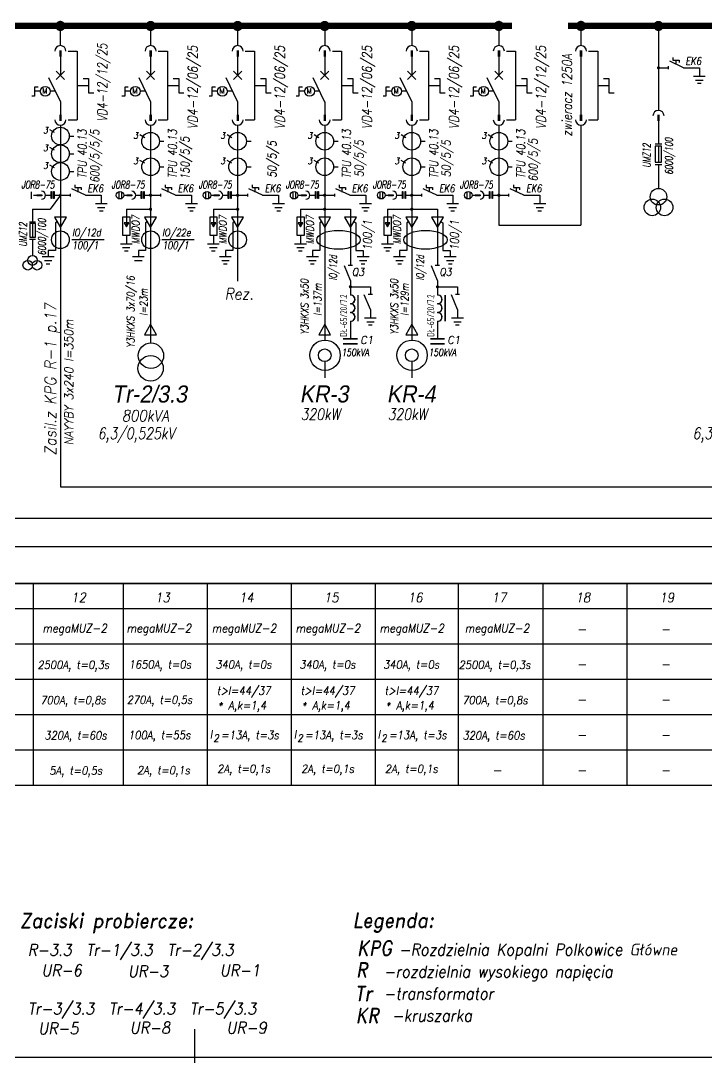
# Model space of a CAD drawing. Extents: x 0 to 420, y 0 to 295.
# Drawn here: x 179.1 to 300.6, y 0 to 183.8 of the extents above; entities that cross this region are included whole.
import ezdxf

# ---------------------------------------------------------------- set-up
doc = ezdxf.new("R2010")
doc.units = 0
doc.header["$MEASUREMENT"] = 0
doc.header["$PDMODE"] = 2
doc.header["$PDSIZE"] = 5
doc.layers.get('0').update_dxf_attribs({"linetype": 'CONTINUOUS'})
doc.layers.add('STYKI', color=4, linetype='CONTINUOUS')
doc.styles.add('ROMAND', font='romand', dxfattribs={"width": 0.7, "oblique": 10, "height": 3.5})
doc.styles.add('ROMANS', font='romans', dxfattribs={"width": 0.8, "oblique": 10, "height": 1.99})
doc.styles.add('styl1', font='ARIAL.TTF', dxfattribs={"oblique": 10, "height": 1.82})

msp = doc.modelspace()

# ---------------------------------------------------------------- linework, layer by layer
at = {"color": 7}
for p, q in [((186.13, 183.76), (186.13, 179.35)), ((202.13, 182.83), (202.13, 179.35)), ((217.56, 182.83), (217.56, 179.35)), ((232.99, 182.83), (232.99, 179.35)), ((248.42, 182.83), (248.42, 179.35)), ((263.85, 183.76), (263.85, 179.35)), ((278.41, 183.76), (278.41, 179.35)), ((292.14, 182.83), (292.14, 167.86)), ((186.15, 178.39), (186.15, 174.07)), ((187.51, 178.36), (189.13, 178.36)), ((189.13, 178.36), (189.13, 166.21)), ((202.13, 178.39), (202.13, 174.07)), ((203.49, 178.36), (205.11, 178.36)), ((205.11, 178.36), (205.11, 166.21)), ((217.56, 178.39), (217.56, 174.07)), ((218.92, 178.36), (220.54, 178.36)), ((220.54, 178.36), (220.54, 166.21)), ((232.99, 178.39), (232.99, 174.07)), ((234.35, 178.36), (235.97, 178.36)), ((235.97, 178.36), (235.97, 166.21)), ((248.42, 178.39), (248.42, 174.07)), ((249.78, 178.36), (251.4, 178.36)), ((251.4, 178.36), (251.4, 166.21)), ((263.85, 178.39), (263.85, 174.07)), ((265.21, 178.36), (266.83, 178.36)), ((266.83, 178.36), (266.83, 166.21)), ((278.4, 178.39), (278.4, 166.17)), ((279.76, 178.36), (281.38, 178.36)), ((281.38, 178.36), (281.38, 166.21)), ((296.56, 175.41), (294.14, 176.56)), ((294.71, 177.26), (294.71, 176.76)), ((294.71, 176.76), (295.83, 176.76)), ((295.26, 175.98), (295.26, 176.75)), ((295.83, 176.76), (295.83, 176.36)), ((186.88, 174.8), (185.42, 173.35)), ((185.42, 174.8), (186.87, 173.34)), ((202.86, 174.8), (201.39, 173.35)), ((201.4, 174.8), (202.85, 173.34)), ((218.29, 174.8), (216.83, 173.35)), ((216.83, 174.8), (218.28, 173.34)), ((233.72, 174.8), (232.26, 173.35)), ((232.26, 174.8), (233.71, 173.34)), ((249.15, 174.8), (247.69, 173.35)), ((247.69, 174.8), (249.14, 173.34)), ((264.58, 174.8), (263.12, 173.35)), ((263.13, 174.8), (264.57, 173.34)), ((292.14, 175.41), (293.87, 175.41)), ((293.87, 175.68), (293.87, 175.16)), ((296.56, 175.41), (299.39, 175.41)), ((299.39, 175.41), (299.39, 173.93)), ((190.18, 173.53), (191.14, 173.53)), ((191.14, 173.53), (191.14, 170.99)), ((206.16, 173.53), (207.12, 173.53)), ((207.12, 173.53), (207.12, 170.99)), ((221.59, 173.53), (222.55, 173.53)), ((222.55, 173.53), (222.55, 170.99)), ((237.02, 173.53), (237.98, 173.53)), ((237.98, 173.53), (237.98, 170.99)), ((252.45, 173.53), (253.41, 173.53)), ((253.41, 173.53), (253.41, 170.99)), ((267.88, 173.53), (268.84, 173.53)), ((268.84, 173.53), (268.84, 170.99)), ((282.38, 173.53), (283.34, 173.53)), ((283.34, 173.53), (283.34, 170.99)), ((298.33, 173.92), (300.44, 173.93)), ((298.73, 173.24), (300.04, 173.24)), ((182.2, 171.95), (181.57, 171.95)), ((181.57, 171.95), (181.57, 170.41)), ((189.13, 172.28), (191.14, 172.28)), ((191.14, 170.99), (192.07, 170.99)), ((198.18, 171.95), (197.55, 171.95)), ((197.55, 171.95), (197.55, 170.41)), ((205.11, 172.28), (207.12, 172.28)), ((207.12, 170.99), (208.05, 170.99)), ((213.61, 171.95), (212.98, 171.95)), ((212.98, 171.95), (212.98, 170.41)), ((220.54, 172.28), (222.55, 172.28)), ((222.55, 170.99), (223.48, 170.99)), ((229.04, 171.95), (228.41, 171.95)), ((228.41, 171.95), (228.41, 170.41)), ((235.97, 172.28), (237.98, 172.28)), ((237.98, 170.99), (238.91, 170.99)), ((244.47, 171.95), (243.84, 171.95)), ((243.84, 171.95), (243.84, 170.41)), ((251.4, 172.28), (253.41, 172.28)), ((253.41, 170.99), (254.34, 170.99)), ((259.9, 171.95), (259.28, 171.95)), ((259.28, 171.95), (259.28, 170.41)), ((266.83, 172.28), (268.84, 172.28)), ((268.84, 170.99), (269.77, 170.99)), ((281.33, 172.28), (283.34, 172.28)), ((283.34, 170.99), (284.26, 170.99)), ((299.07, 172.66), (299.71, 172.66)), ((181.57, 170.41), (181.08, 170.41)), ((186.15, 169.38), (186.15, 166.17)), ((197.55, 170.41), (197.06, 170.41)), ((202.13, 169.38), (202.13, 166.17)), ((212.98, 170.41), (212.49, 170.41)), ((217.56, 169.38), (217.56, 166.17)), ((228.41, 170.41), (227.92, 170.41)), ((232.99, 169.38), (232.99, 166.17)), ((243.84, 170.41), (243.35, 170.41)), ((248.42, 169.38), (248.42, 166.17)), ((259.28, 170.41), (258.78, 170.41)), ((263.85, 169.38), (263.85, 166.17)), ((187.51, 166.21), (189.13, 166.21)), ((203.49, 166.21), (205.11, 166.21)), ((218.92, 166.21), (220.54, 166.21)), ((234.35, 166.21), (235.97, 166.21)), ((249.78, 166.21), (251.4, 166.21)), ((265.21, 166.21), (266.83, 166.21)), ((279.76, 166.21), (281.38, 166.21)), ((292.14, 166.54), (292.14, 162.22)), ((185.11, 163.93), (184.27, 164.44)), ((186.15, 165.22), (186.15, 101.12)), ((202.13, 165.22), (202.13, 127.16)), ((217.56, 165.22), (217.56, 137.61)), ((232.99, 165.22), (232.99, 127.16)), ((248.42, 165.22), (248.42, 127.16)), ((263.85, 165.22), (263.85, 147.51)), ((278.4, 165.17), (278.4, 147.51)), ((187.75, 163.31), (188.52, 163.31)), ((201.09, 163.01), (200.25, 163.52)), ((203.73, 162.39), (204.5, 162.39)), ((216.52, 163.01), (215.68, 163.52)), ((219.16, 162.39), (219.93, 162.39)), ((231.95, 163.01), (231.11, 163.52)), ((234.6, 162.39), (235.36, 162.39)), ((247.38, 163.01), (246.54, 163.52)), ((250.03, 162.39), (250.79, 162.39)), ((262.81, 163.01), (261.97, 163.52)), ((265.46, 162.39), (266.22, 162.39)), ((291.53, 161.92), (292.75, 161.92)), ((292.14, 162.22), (292.14, 161.92)), ((185.11, 160.8), (184.27, 161.3)), ((187.75, 160.17), (188.52, 160.17)), ((292.69, 161.5), (291.56, 161.5)), ((291.56, 161.5), (291.56, 158.68)), ((292.14, 161.5), (292.14, 158.68)), ((292.69, 158.68), (292.69, 161.5)), ((185.11, 157.66), (184.27, 158.17)), ((201.09, 158.48), (200.25, 158.99)), ((216.52, 158.48), (215.68, 158.99)), ((231.95, 158.48), (231.11, 158.99)), ((247.38, 158.48), (246.54, 158.99)), ((262.81, 158.48), (261.97, 158.99)), ((291.53, 158.27), (292.75, 158.27)), ((291.56, 158.68), (292.69, 158.68)), ((292.14, 158.27), (292.14, 154.03)), ((187.75, 157.03), (188.52, 157.03)), ((203.73, 157.86), (204.5, 157.86)), ((219.16, 157.86), (219.93, 157.86)), ((234.59, 157.86), (235.36, 157.86)), ((250.02, 157.86), (250.79, 157.86)), ((265.45, 157.86), (266.22, 157.86)), ((188.72, 154.67), (188.72, 154.17)), ((204.7, 154.67), (204.7, 154.17)), ((220.13, 154.67), (220.13, 154.17)), ((235.57, 154.67), (235.57, 154.17)), ((251, 154.67), (251, 154.17)), ((266.43, 154.67), (266.43, 154.17)), ((180.99, 153.44), (180.99, 152.2)), ((181.4, 152.82), (182.85, 152.82)), ((181.4, 152.82), (182.18, 152.82)), ((181.95, 152.72), (181.95, 152.91)), ((181.95, 152.91), (182.85, 152.91)), ((182.85, 152.72), (181.95, 152.72)), ((182.85, 152.91), (182.85, 152.72)), ((183.52, 152.82), (184.58, 152.82)), ((186.15, 152.82), (184.35, 150.34)), ((184.49, 153.46), (184.58, 153.46)), ((184.49, 152.25), (184.49, 153.46)), ((184.58, 153.46), (184.58, 152.25)), ((184.95, 153.46), (185.03, 153.46)), ((184.95, 152.25), (184.95, 153.46)), ((184.95, 152.82), (187.88, 152.82)), ((185.03, 153.46), (185.03, 152.25)), ((187.88, 153.08), (187.88, 152.57)), ((190.57, 152.82), (188.15, 153.97)), ((188.72, 154.17), (189.84, 154.17)), ((189.27, 153.39), (189.27, 154.15)), ((189.84, 154.17), (189.84, 153.77)), ((190.57, 152.82), (193.4, 152.82)), ((193.4, 152.82), (193.4, 151.33)), ((196.5, 153.44), (196.5, 152.2)), ((197, 153.44), (197, 152.2)), ((197.38, 152.82), (198.83, 152.82)), ((197.38, 152.82), (198.16, 152.82)), ((199.5, 152.82), (200.56, 152.82)), ((200.93, 152.82), (203.86, 152.82)), ((203.86, 153.08), (203.86, 152.57)), ((206.55, 152.82), (204.13, 153.97)), ((204.7, 154.17), (205.82, 154.17)), ((205.25, 153.39), (205.25, 154.15)), ((205.82, 154.17), (205.82, 153.77)), ((206.55, 152.82), (209.38, 152.82)), ((209.38, 152.82), (209.38, 151.33)), ((211.89, 153.44), (211.89, 152.2)), ((212.4, 153.44), (212.4, 152.2)), ((212.81, 152.82), (214.26, 152.82)), ((212.81, 152.82), (213.59, 152.82)), ((214.93, 152.82), (215.99, 152.82)), ((216.36, 152.82), (219.29, 152.82)), ((219.29, 153.08), (219.29, 152.57)), ((221.98, 152.82), (219.56, 153.97)), ((220.13, 154.17), (221.25, 154.17)), ((220.68, 153.39), (220.68, 154.15)), ((221.25, 154.17), (221.25, 153.77)), ((221.98, 152.82), (224.81, 152.82)), ((224.81, 152.82), (224.81, 151.33)), ((227.32, 153.44), (227.32, 152.2)), ((227.83, 153.44), (227.83, 152.2)), ((228.24, 152.82), (229.69, 152.82)), ((228.24, 152.82), (229.02, 152.82)), ((230.36, 152.82), (231.42, 152.82)), ((231.79, 152.82), (234.72, 152.82)), ((234.72, 153.08), (234.72, 152.57)), ((237.42, 152.82), (234.99, 153.97)), ((235.57, 154.17), (236.68, 154.17)), ((236.11, 153.39), (236.11, 154.15)), ((236.68, 154.17), (236.68, 153.77)), ((237.42, 152.82), (240.25, 152.82)), ((240.25, 152.82), (240.25, 151.33)), ((242.75, 153.44), (242.75, 152.2)), ((243.26, 153.44), (243.26, 152.2)), ((243.67, 152.82), (245.12, 152.82)), ((243.67, 152.82), (244.45, 152.82)), ((245.79, 152.82), (246.85, 152.82)), ((247.22, 152.82), (250.15, 152.82)), ((250.15, 153.08), (250.15, 152.57)), ((252.85, 152.82), (250.42, 153.97)), ((251, 154.17), (252.11, 154.17)), ((251.54, 153.39), (251.54, 154.15)), ((252.11, 154.17), (252.11, 153.77)), ((252.85, 152.82), (255.68, 152.82)), ((255.68, 152.82), (255.68, 151.33)), ((258.18, 153.44), (258.18, 152.2)), ((258.69, 153.44), (258.69, 152.2)), ((259.1, 152.82), (260.55, 152.82)), ((259.1, 152.82), (259.88, 152.82)), ((261.22, 152.82), (262.28, 152.82)), ((262.65, 152.82), (265.58, 152.82)), ((265.58, 153.08), (265.58, 152.57)), ((268.28, 152.82), (265.86, 153.97)), ((266.43, 154.17), (267.54, 154.17)), ((266.97, 153.39), (266.97, 154.15)), ((267.54, 154.17), (267.54, 153.77)), ((268.28, 152.82), (271.11, 152.82)), ((271.11, 152.82), (271.11, 151.33)), ((184.58, 152.25), (184.49, 152.25)), ((185.03, 152.25), (184.95, 152.25)), ((192.34, 151.33), (194.45, 151.34)), ((208.32, 151.33), (210.43, 151.34)), ((223.75, 151.33), (225.86, 151.34)), ((239.18, 151.33), (241.29, 151.34)), ((254.61, 151.33), (256.72, 151.34)), ((270.04, 151.33), (272.15, 151.34)), ((181.2, 150.34), (184.35, 150.34)), ((181.2, 150.34), (181.2, 148.09)), ((187.2, 148.95), (185.09, 148.94)), ((185.09, 148.94), (186.15, 147.12)), ((186.15, 147.12), (187.2, 148.95)), ((192.74, 150.64), (194.05, 150.64)), ((193.08, 150.07), (193.73, 150.07)), ((197.84, 150.34), (202.13, 150.34)), ((197.84, 150.34), (197.84, 147.2)), ((208.72, 150.64), (210.03, 150.64)), ((209.06, 150.07), (209.7, 150.07)), ((213.27, 150.34), (217.56, 150.34)), ((213.27, 150.34), (213.27, 147.2)), ((224.15, 150.64), (225.46, 150.64)), ((224.49, 150.07), (225.14, 150.07)), ((228.7, 150.34), (237.57, 150.34)), ((228.7, 150.34), (228.7, 147.2)), ((237.54, 150.34), (237.54, 140.42)), ((239.58, 150.64), (240.89, 150.64)), ((239.92, 150.07), (240.57, 150.07)), ((244.13, 150.34), (253, 150.34)), ((244.13, 150.34), (244.13, 147.2)), ((252.97, 150.34), (252.97, 140.42)), ((255.01, 150.64), (256.33, 150.64)), ((255.35, 150.07), (256, 150.07)), ((270.44, 150.64), (271.76, 150.64)), ((270.78, 150.07), (271.43, 150.07)), ((180.68, 148.09), (181.72, 148.09)), ((181.72, 147.78), (180.71, 147.78)), ((180.71, 147.78), (180.71, 145.38)), ((181.2, 147.78), (181.2, 145.38)), ((181.72, 145.38), (181.72, 147.78)), ((185.56, 148.12), (185.27, 147.94)), ((185.27, 147.94), (185.27, 143.05)), ((201.54, 148.12), (201.25, 147.94)), ((201.25, 147.94), (201.25, 143.05)), ((216.97, 148.12), (216.68, 147.94)), ((216.68, 147.94), (216.68, 143.05)), ((232.4, 148.12), (232.11, 147.94)), ((232.11, 147.94), (232.11, 143.05)), ((238.16, 148.16), (238.51, 147.94)), ((238.51, 147.94), (238.51, 143.05)), ((247.83, 148.12), (247.54, 147.94)), ((247.54, 147.94), (247.54, 143.05)), ((253.59, 148.16), (253.94, 147.94)), ((253.94, 147.94), (253.94, 143.05)), ((263.85, 147.51), (278.4, 147.51)), ((180.71, 145.38), (181.72, 145.38)), ((197.84, 145.74), (197.84, 144.22)), ((213.27, 145.74), (213.27, 144.22)), ((228.7, 145.74), (228.7, 144.22)), ((244.13, 145.74), (244.13, 144.22)), ((180.68, 145.02), (181.72, 145.02)), ((181.2, 144.96), (181.2, 142.15)), ((188.17, 144.95), (193.9, 144.95)), ((196.77, 144.22), (198.88, 144.23)), ((197.17, 143.53), (198.48, 143.53)), ((204.15, 144.95), (209.88, 144.95)), ((212.2, 144.22), (214.31, 144.23)), ((212.6, 143.53), (213.91, 143.53)), ((227.63, 144.22), (229.74, 144.23)), ((228.03, 143.53), (229.35, 143.53)), ((243.07, 144.22), (245.17, 144.23)), ((243.47, 143.53), (244.78, 143.53)), ((182.92, 141.94), (185.03, 141.95)), ((185.27, 143.05), (183.98, 143.05)), ((183.98, 143.05), (183.98, 141.94)), ((197.51, 142.96), (198.16, 142.96)), ((198.9, 141.94), (201.01, 141.95)), ((201.25, 143.05), (199.96, 143.05)), ((199.96, 143.05), (199.96, 141.94)), ((212.94, 142.96), (213.59, 142.96)), ((214.33, 141.94), (216.44, 141.95)), ((216.68, 143.05), (215.39, 143.05)), ((215.39, 143.05), (215.39, 141.94)), ((228.37, 142.96), (229.02, 142.96)), ((229.76, 141.94), (231.87, 141.95)), ((232.11, 143.05), (230.82, 143.05)), ((230.82, 143.05), (230.82, 141.94)), ((238.51, 143.05), (239.8, 143.05)), ((238.73, 141.94), (240.84, 141.95)), ((239.8, 143.05), (239.8, 141.94)), ((243.8, 142.96), (244.45, 142.96)), ((245.19, 141.94), (247.3, 141.95)), ((247.54, 143.05), (246.25, 143.05)), ((246.25, 143.05), (246.25, 141.94)), ((253.94, 143.05), (255.23, 143.05)), ((254.16, 141.94), (256.27, 141.95)), ((255.23, 143.05), (255.23, 141.94)), ((183.32, 141.25), (184.63, 141.25)), ((183.65, 140.68), (184.3, 140.68)), ((199.3, 141.25), (200.61, 141.25)), ((214.73, 141.25), (216.04, 141.25)), ((215.06, 140.68), (215.71, 140.68)), ((230.16, 141.25), (231.47, 141.25)), ((230.49, 140.68), (231.14, 140.68)), ((237.54, 137.72), (236.47, 140.31)), ((237.16, 140.42), (237.89, 140.42)), ((239.13, 141.25), (240.44, 141.25)), ((239.47, 140.68), (240.12, 140.68)), ((245.59, 141.25), (246.9, 141.25)), ((245.92, 140.68), (246.57, 140.68)), ((252.97, 137.72), (251.9, 140.31)), ((252.59, 140.42), (253.32, 140.42)), ((254.56, 141.25), (255.88, 141.25)), ((254.9, 140.68), (255.55, 140.68)), ((237.51, 136.6), (241.09, 136.6)), ((237.54, 137.72), (237.54, 135.13)), ((241.09, 136.6), (241.09, 135.27)), ((252.94, 136.6), (256.52, 136.6)), ((252.97, 137.72), (252.97, 135.13)), ((256.52, 136.6), (256.52, 135.27)), ((238.85, 135.08), (238.85, 130.47)), ((238.88, 135.08), (238.88, 130.47)), ((241.09, 132.57), (240.01, 135.16)), ((240.71, 135.27), (241.44, 135.27)), ((254.28, 135.08), (254.28, 130.47)), ((254.31, 135.08), (254.31, 130.47)), ((256.52, 132.57), (255.45, 135.16)), ((256.14, 135.27), (256.87, 135.27)), ((241.09, 132.57), (241.09, 131.08)), ((256.52, 132.57), (256.52, 131.08)), ((237.54, 130.47), (237.54, 127.36)), ((240.03, 131.08), (242.13, 131.09)), ((252.97, 130.47), (252.97, 127.36)), ((255.46, 131.08), (257.56, 131.09)), ((240.43, 130.39), (241.74, 130.39)), ((240.76, 129.82), (241.41, 129.82)), ((255.86, 130.39), (257.17, 130.39)), ((256.19, 129.82), (256.84, 129.82)), ((202.13, 127.16), (202.13, 126.63)), ((232.99, 123.33), (232.99, 120.47)), ((248.42, 123.33), (248.42, 120.47)), ((186.15, 101.12), (414.27, 101.12)), ((402.52, 95.51), (23.14, 95.51)), ((370.42, 90.46), (6.32, 90.46))]:
    msp.add_line(p, q, dxfattribs=at)
for p, q in [((182.59, 171.24), (181.57, 171.24)), ((185.23, 171.24), (184.33, 171.24)), ((198.57, 171.24), (197.55, 171.24)), ((201.21, 171.24), (200.31, 171.24)), ((214, 171.24), (212.98, 171.24)), ((216.64, 171.24), (215.74, 171.24)), ((229.43, 171.24), (228.41, 171.24)), ((232.08, 171.24), (231.17, 171.24)), ((244.86, 171.24), (243.84, 171.24)), ((247.51, 171.24), (246.6, 171.24)), ((260.29, 171.24), (259.28, 171.24)), ((262.94, 171.24), (262.04, 171.24)), ((0, 0), (420, 0))]:
    msp.add_line(p, q)
at = {"color": 7, "lineweight": 35}
for p, q in [((236.28, 127.36), (238.8, 127.36)), ((251.71, 127.36), (254.23, 127.36)), ((236.28, 126.45), (238.8, 126.45)), ((251.71, 126.45), (254.23, 126.45)), ((1.87, 83.97), (410.11, 83.97))]:
    msp.add_line(p, q, dxfattribs=at)
at = {"color": 7, "linetype": 'Continuous'}
for p, q in [((181.3, 83.97), (181.3, 48.21)), ((197.3, 83.97), (197.3, 48.21)), ((212.17, 83.97), (212.17, 48.21)), ((227.04, 83.97), (227.04, 48.21)), ((241.91, 83.97), (241.91, 48.21)), ((256.63, 83.97), (256.63, 48.21)), ((271.64, 83.97), (271.64, 48.21)), ((286.51, 83.97), (286.51, 48.21)), ((1.87, 79.53), (410.11, 79.53)), ((1.87, 73.28), (410.11, 73.28)), ((1.87, 67.03), (410.11, 67.03)), ((1.87, 60.78), (410.11, 60.78)), ((1.87, 54.53), (410.11, 54.53)), ((1.87, 48.21), (410.11, 48.21))]:
    msp.add_line(p, q, dxfattribs=at)
at = {"color": 7, "const_width": 1.12}
for points in [[(156.36, 182.83), (266.17, 182.83)], [(276.08, 182.83), (407.46, 182.83)]]:
    msp.add_lwpolyline(points, dxfattribs=at)
at = {"color": 7}
for points, const_width in [([(185.67, 182.83, 1), (186.59, 182.83, 1)], 0.876), ([(201.67, 182.83, 1), (202.59, 182.83, 1)], 0.876), ([(217.1, 182.83, 1), (218.02, 182.83, 1)], 0.876), ([(232.53, 182.83, 1), (233.45, 182.83, 1)], 0.876), ([(247.96, 182.83, 1), (248.88, 182.83, 1)], 0.876), ([(263.39, 182.83, 1), (264.31, 182.83, 1)], 0.876), ([(277.94, 182.83, 1), (278.87, 182.83, 1)], 0.876), ([(291.68, 182.83, 1), (292.6, 182.83, 1)], 0.876), ([(291.99, 175.41, 1), (292.28, 175.41, 1)], 0.278), ([(201.98, 152.82, 1), (202.27, 152.82, 1)], 0.278), ([(217.41, 152.82, 1), (217.7, 152.82, 1)], 0.278), ([(232.84, 152.82, 1), (233.13, 152.82, 1)], 0.278), ([(248.27, 152.82, 1), (248.56, 152.82, 1)], 0.278), ([(263.7, 152.82, 1), (264, 152.82, 1)], 0.278), ([(201.98, 150.34, 1), (202.27, 150.34, 1)], 0.278), ([(217.41, 150.34, 1), (217.7, 150.34, 1)], 0.278), ([(232.84, 150.34, 1), (233.13, 150.34, 1)], 0.278), ([(248.27, 150.34, 1), (248.56, 150.34, 1)], 0.278), ([(237.4, 136.59, 1), (237.69, 136.59, 1)], 0.278), ([(252.83, 136.59, 1), (253.12, 136.59, 1)], 0.278)]:
    msp.add_lwpolyline(points, format="xyb", close=True, dxfattribs=dict(at, const_width=const_width))
at = {"lineweight": 35, "const_width": 0.441}
for points in [[(186.17, 177.41), (186.17, 178.52)], [(202.15, 177.41), (202.15, 178.52)], [(217.58, 177.41), (217.58, 178.52)], [(233, 177.41), (233, 178.52)], [(248.43, 177.41), (248.43, 178.52)], [(263.87, 177.41), (263.87, 178.52)], [(278.42, 177.41), (278.42, 178.52)], [(186.17, 165.97), (186.17, 167.09)], [(202.15, 165.97), (202.15, 167.09)], [(217.58, 165.97), (217.58, 167.09)], [(233, 165.97), (233, 167.09)], [(248.43, 165.97), (248.43, 167.09)], [(263.87, 165.97), (263.87, 167.09)], [(278.42, 165.97), (278.42, 167.09)], [(292.15, 165.97), (292.15, 167.09)]]:
    msp.add_lwpolyline(points, dxfattribs=at)
at = {"color": 7}
for points in [[(197.93, 152.72), (197.93, 152.91), (198.83, 152.91), (198.83, 152.72)], [(200.47, 153.46), (200.56, 153.46), (200.56, 152.25), (200.47, 152.25)], [(200.93, 153.46), (201.01, 153.46), (201.01, 152.25), (200.93, 152.25)], [(213.36, 152.72), (213.36, 152.91), (214.26, 152.91), (214.26, 152.72)], [(215.9, 153.46), (215.99, 153.46), (215.99, 152.25), (215.9, 152.25)], [(216.36, 153.46), (216.44, 153.46), (216.44, 152.25), (216.36, 152.25)], [(228.79, 152.72), (228.79, 152.91), (229.69, 152.91), (229.69, 152.72)], [(231.33, 153.46), (231.42, 153.46), (231.42, 152.25), (231.33, 152.25)], [(231.79, 153.46), (231.88, 153.46), (231.88, 152.25), (231.79, 152.25)], [(244.22, 152.72), (244.22, 152.91), (245.12, 152.91), (245.12, 152.72)], [(246.76, 153.46), (246.85, 153.46), (246.85, 152.25), (246.76, 152.25)], [(247.22, 153.46), (247.31, 153.46), (247.31, 152.25), (247.22, 152.25)], [(259.65, 152.72), (259.65, 152.91), (260.55, 152.91), (260.55, 152.72)], [(262.19, 153.46), (262.28, 153.46), (262.28, 152.25), (262.19, 152.25)], [(262.65, 153.46), (262.74, 153.46), (262.74, 152.25), (262.65, 152.25)], [(198.53, 148.93), (197.18, 148.93), (197.18, 145.74), (198.53, 145.74)], [(201.07, 148.94), (202.13, 147.12), (203.18, 148.95)], [(213.96, 148.93), (212.62, 148.93), (212.62, 145.74), (213.96, 145.74)], [(216.5, 148.94), (217.56, 147.12), (218.61, 148.95)], [(229.39, 148.93), (228.05, 148.93), (228.05, 145.74), (229.39, 145.74)], [(231.93, 148.94), (232.99, 147.12), (234.04, 148.95)], [(236.5, 148.94), (237.56, 147.12), (238.61, 148.95)], [(244.82, 148.93), (243.48, 148.93), (243.48, 145.74), (244.82, 145.74)], [(247.36, 148.94), (248.42, 147.12), (249.47, 148.95)], [(251.93, 148.94), (252.99, 147.12), (254.04, 148.95)], [(197.42, 147.92), (197.84, 147.2), (198.25, 147.92)], [(212.85, 147.92), (213.27, 147.2), (213.68, 147.92)], [(228.28, 147.92), (228.7, 147.2), (229.11, 147.92)], [(243.71, 147.92), (244.13, 147.2), (244.54, 147.92)], [(201.07, 128.1), (203.18, 128.1), (202.13, 129.94)], [(231.93, 128.1), (234.04, 128.1), (232.99, 129.94)], [(247.36, 128.1), (249.48, 128.1), (248.42, 129.94)]]:
    msp.add_lwpolyline(points, close=True, dxfattribs=at)
for centre, radius in [((183.46, 171.24), 0.871), ((199.44, 171.24), 0.871), ((214.87, 171.24), 0.871), ((230.3, 171.24), 0.871), ((245.73, 171.24), 0.871), ((261.16, 171.24), 0.871), ((196.71, 152.82), 0.667), ((212.14, 152.82), 0.667), ((227.57, 152.82), 0.667), ((243.01, 152.82), 0.667), ((258.44, 152.82), 0.667)]:
    msp.add_circle(centre, radius)
for centre, radius in [((186.15, 163.31), 1.57), ((202.13, 162.39), 1.57), ((217.56, 162.39), 1.57), ((232.99, 162.39), 1.57), ((248.42, 162.39), 1.57), ((263.85, 162.39), 1.57), ((186.15, 160.17), 1.57), ((186.15, 157.03), 1.57), ((202.13, 157.86), 1.57), ((217.56, 157.86), 1.57), ((232.99, 157.86), 1.57), ((248.42, 157.86), 1.57), ((263.85, 157.86), 1.57), ((292.14, 152.56), 1.47), ((291.05, 150.66), 1.47), ((293.22, 150.66), 1.47), ((186.15, 144.93), 1.57), ((202.13, 144.93), 1.57), ((217.56, 144.93), 1.57), ((181.2, 141.29), 0.857), ((180.37, 140.42), 0.857), ((182.02, 140.42), 0.857), ((233.05, 124.46), 2.69), ((248.48, 124.46), 2.69), ((202.19, 124.38), 2.25), ((232.99, 124.45), 1.12), ((248.42, 124.45), 1.12), ((202.13, 122.13), 2.25)]:
    msp.add_circle(centre, radius, dxfattribs=at)
for centre, radius, start, end in [((186.15, 178.36), 0.986, 0, 180), ((202.13, 178.36), 0.986, 0, 180), ((217.56, 178.36), 0.986, 0, 180), ((232.99, 178.36), 0.986, 0, 180), ((248.42, 178.36), 0.986, 0, 180), ((263.85, 178.36), 0.986, 0, 180), ((278.4, 178.36), 0.986, 0, 180), ((292.14, 166.88), 0.986, 0, 180), ((186.15, 166.21), 0.986, 180, 0), ((202.13, 166.21), 0.986, 180, 0), ((217.56, 166.21), 0.986, 180, 0), ((232.99, 166.21), 0.986, 180, 0), ((248.42, 166.21), 0.986, 180, 0), ((263.85, 166.21), 0.986, 180, 0), ((278.4, 166.21), 0.986, 180, 0), ((182.82, 152.82), 0.698, 270, 90), ((186.15, 152.82), 0.146, 0, 180), ((186.15, 152.82), 0.146, 180, 0), ((198.8, 152.82), 0.698, 270, 90), ((214.23, 152.82), 0.698, 270, 90), ((229.66, 152.82), 0.698, 270, 90), ((245.09, 152.82), 0.698, 270, 90), ((260.52, 152.82), 0.698, 270, 90), ((237.58, 134.35), 0.779, 266.8812, 93.1188), ((237.58, 134.35), 0.763, 266.8145, 93.1855), ((253.01, 134.35), 0.779, 266.8812, 93.1188), ((253.01, 134.35), 0.763, 266.8145, 93.1855), ((237.58, 132.81), 0.779, 266.8812, 93.1188), ((237.58, 132.81), 0.763, 266.8145, 93.1855), ((253.01, 132.81), 0.779, 266.8812, 93.1188), ((253.01, 132.81), 0.763, 266.8145, 93.1855), ((237.58, 131.25), 0.779, 266.8812, 93.1188), ((237.58, 131.25), 0.763, 266.8145, 93.1855), ((253.01, 131.25), 0.779, 266.8812, 93.1188), ((253.01, 131.25), 0.763, 266.8145, 93.1855)]:
    msp.add_arc(centre, radius, start, end, dxfattribs=at)
for centre in [(235.42, 144.92), (250.85, 144.92)]:
    msp.add_ellipse(centre, major_axis=(-3.85, 0), ratio=0.435484, dxfattribs=at)
msp.add_point((210, 0), dxfattribs=at)
at = {"layer": 'STYKI', "color": 7}
for p, q in [((184.04, 173.72), (186.14, 169.38)), ((200.02, 173.72), (202.12, 169.38)), ((215.45, 173.72), (217.55, 169.38)), ((230.88, 173.72), (232.98, 169.38)), ((246.31, 173.72), (248.42, 169.38)), ((261.74, 173.72), (263.85, 169.38))]:
    msp.add_line(p, q, dxfattribs=at)

# ---------------------------------------------------------------- texts
at = {"color": 7, "oblique": 10}
for s, height, style, width, p in [('VD4-12/12/25', 1.728, 'ROMANS', 0.75, (194.45, 165.86)), ('VD4-12/06/25', 1.728, 'ROMANS', 0.8, (210.47, 164.55)), ('VD4-12/06/25', 1.728, 'ROMANS', 0.8, (225.9, 164.55)), ('VD4-12/06/25', 1.728, 'ROMANS', 0.8, (241.33, 164.55)), ('VD4-12/06/25', 1.728, 'ROMANS', 0.8, (256.76, 164.55)), ('VD4-12/12/25', 1.728, 'ROMANS', 0.8, (272.19, 164.55)), ('zwieracz 1250A', 1.728, 'ROMANS', 0.8, (276.81, 163.23)), ('TPU 40.13', 1.536, 'ROMANS', 0.8, (190.79, 155.79)), ('600/5/5/5', 1.536, 'ROMANS', 0.77, (193.02, 155)), ('TPU 40.13', 1.536, 'ROMANS', 0.8, (206.77, 155.79)), ('TPU 40.13', 1.536, 'ROMANS', 0.8, (237.64, 155.79)), ('TPU 40.13', 1.536, 'ROMANS', 0.8, (253.07, 155.79)), ('TPU 40.13', 1.536, 'ROMANS', 0.8, (268.5, 155.79)), ('150/5/5', 1.536, 'ROMANS', 0.8, (209, 155.59)), ('50/5/5', 1.536, 'ROMANS', 0.8, (224.43, 155.9)), ('50/5/5', 1.536, 'ROMANS', 0.8, (239.86, 156.02)), ('50/5/5', 1.536, 'ROMANS', 0.8, (255.29, 156.02)), ('600/5/5', 1.536, 'ROMANS', 0.8, (270.72, 155.23)), ('UMZ12', 1.344, 'ROMANS', 0.7, (290.72, 157.7)), ('6000/100', 1.344, 'ROMANS', 0.7, (294.66, 156.46)), ('MWDO7', 1.344, 'ROMANS', 0.8, (200.18, 144.11)), ('MWDO7', 1.344, 'ROMANS', 0.8, (215.61, 144.11)), ('MWDO7', 1.344, 'ROMANS', 0.8, (231.04, 144.11)), ('MWDO7', 1.344, 'ROMANS', 0.8, (246.47, 144.11)), ('UMZ12', 1.344, 'ROMANS', 0.7, (180.2, 143.7)), ('6000/100', 1.344, 'ROMANS', 0.7, (183.54, 142.15)), ('100/1', 1.536, 'ROMANS', 0.8, (241.34, 143.03)), ('100/1', 1.536, 'ROMANS', 0.8, (256.77, 143.03)), ('IO/12d', 1.344, 'ROMANS', 0.7, (235.15, 137.73)), ('IO/12d', 1.344, 'ROMANS', 0.7, (250.58, 137.73)), ('Y3HKXS 3x70/16', 1.3472, 'ROMANS', 0.8, (199.26, 125.74)), ('Y3HKXS 3x50', 1.3472, 'ROMANS', 0.8, (230.09, 128.08)), ('Y3HKXS 3x50', 1.3472, 'ROMANS', 0.8, (245.98, 128.08)), ('l=23m', 1.347, 'ROMANS', 0.8, (201.56, 131.45)), ('l=137m', 1.347, 'ROMANS', 0.8, (232.4, 131.45)), ('l=129m', 1.347, 'ROMANS', 0.8, (247.83, 131.45)), ('Zasil.z KPG R-1 p.17', 2.0208, 'ROMAND', 0.9, (185.39, 106.68)), ('NAYYBY 3x240 l=350m', 1.5717, 'ROMANS', 0.9, (188.42, 108.49))]:
    msp.add_text(s, height=height, rotation=90, dxfattribs=dict(at, style=style, width=width)).set_placement(p)
at = {"color": 7}
for s, height, style, oblique, width, p in [('EK6', 1.344, 'ROMANS', 10, 0.8, (296.95, 175.95)), ('3', 1.12, 'ROMANS', 15, 0.85, (183.07, 163.77)), ('3', 1.12, 'ROMANS', 15, 0.85, (199.05, 162.85)), ('3', 1.12, 'ROMANS', 15, 0.85, (214.48, 162.85)), ('3', 1.12, 'ROMANS', 15, 0.85, (229.91, 162.85)), ('3', 1.12, 'ROMANS', 15, 0.85, (245.34, 162.85)), ('3', 1.12, 'ROMANS', 15, 0.85, (260.77, 162.85)), ('3', 1.12, 'ROMANS', 15, 0.85, (183.07, 160.63)), ('3', 1.12, 'ROMANS', 15, 0.85, (183.07, 157.49)), ('3', 1.12, 'ROMANS', 15, 0.85, (199.05, 158.32)), ('3', 1.12, 'ROMANS', 15, 0.85, (214.48, 158.32)), ('3', 1.12, 'ROMANS', 15, 0.85, (229.91, 158.32)), ('3', 1.12, 'ROMANS', 15, 0.85, (245.34, 158.32)), ('3', 1.12, 'ROMANS', 15, 0.85, (260.77, 158.32)), ('JOR8-75', 1.344, 'ROMANS', 10, 0.7, (179.23, 154.01)), ('EK6', 1.344, 'ROMANS', 10, 0.8, (190.97, 153.36)), ('JOR8-75', 1.344, 'ROMANS', 10, 0.7, (195.21, 154.01)), ('EK6', 1.344, 'ROMANS', 10, 0.8, (206.94, 153.36)), ('JOR8-75', 1.344, 'ROMANS', 10, 0.7, (210.64, 154.01)), ('EK6', 1.344, 'ROMANS', 10, 0.8, (222.38, 153.36)), ('JOR8-75', 1.344, 'ROMANS', 10, 0.7, (226.07, 154.01)), ('EK6', 1.344, 'ROMANS', 10, 0.8, (237.81, 153.36)), ('JOR8-75', 1.344, 'ROMANS', 10, 0.7, (241.5, 154.01)), ('EK6', 1.344, 'ROMANS', 10, 0.8, (253.24, 153.36)), ('JOR8-75', 1.344, 'ROMANS', 10, 0.7, (256.93, 154.01)), ('EK6', 1.344, 'ROMANS', 10, 0.8, (268.67, 153.36)), ('IO/12d', 1.344, 'ROMANS', 10, 0.8, (188.2, 145.54)), ('IO/22e', 1.344, 'ROMANS', 10, 0.8, (204.18, 145.54)), ('100/1', 1.344, 'ROMANS', 10, 0.8, (188.2, 143.28)), ('100/1', 1.344, 'ROMANS', 10, 0.8, (204.18, 143.28)), ('Q3', 1.344, 'ROMANS', 10, 0.9, (237.81, 138.54)), ('Q3', 1.344, 'ROMANS', 10, 0.9, (253.31, 138.55)), ('Rez.', 2.021, 'ROMAND', 10, 0.9, (215.26, 134.32)), ('C1', 1.382, 'ROMAND', 10, 0.95, (239.28, 126.46)), ('C1', 1.382, 'ROMAND', 10, 0.95, (254.71, 126.46)), ('150kVA         ', 1.2528, 'ROMANS', 10, 0.8, (235.97, 124.32)), ('150kVA         ', 1.2528, 'ROMANS', 10, 0.8, (251.4, 124.32)), ('Tr-2/3.3', 3.024, 'styl1', 10, 0.9, (195.27, 116.07)), ('KR-3', 3.024, 'styl1', 10, 0.9, (228.55, 116.08)), ('KR-4', 3.024, 'styl1', 10, 0.9, (243.98, 116.08)), ('800kVA', 2.021, 'ROMAND', 10, 0.85, (197.04, 112.72)), ('320kW', 2.021, 'ROMAND', 10, 0.8, (228.73, 112.98)), ('320kW', 2.021, 'ROMAND', 10, 0.8, (244.16, 112.98)), ('6,3/0,525kV', 2.0208, 'ROMAND', 10, 0.8, (192.77, 109.6)), ('6,3/0,525kV', 2.0208, 'ROMAND', 10, 0.8, (298.21, 109.6)), ('12', 1.7, 'ROMAND', 10, 0.9, (188.06, 80.66)), ('13', 1.7, 'ROMAND', 10, 0.9, (202.93, 80.66)), ('14', 1.7, 'ROMAND', 10, 0.9, (217.79, 80.66)), ('15', 1.7, 'ROMAND', 10, 0.9, (232.85, 80.66)), ('16', 1.7, 'ROMAND', 10, 0.9, (247.72, 80.66)), ('17', 1.7, 'ROMAND', 10, 0.9, (262.59, 80.66)), ('18', 1.7, 'ROMAND', 10, 0.9, (277.45, 80.66)), ('19', 1.7, 'ROMAND', 10, 0.9, (292.32, 80.66)), ('megaMUZ-2', 1.5, 'ROMAND', 10, 0.9, (182.96, 75.31)), ('megaMUZ-2', 1.5, 'ROMAND', 10, 0.9, (197.89, 75.31)), ('megaMUZ-2', 1.5, 'ROMAND', 10, 0.9, (212.97, 75.31)), ('megaMUZ-2', 1.5, 'ROMAND', 10, 0.9, (227.84, 75.31)), ('megaMUZ-2', 1.5, 'ROMAND', 10, 0.9, (242.71, 75.31)), ('megaMUZ-2', 1.5, 'ROMAND', 10, 0.9, (257.81, 75.31)), ('-', 1.99, 'ROMANS', 10, 0.8, (277.61, 74.94)), ('-', 1.99, 'ROMANS', 10, 0.8, (292.47, 74.94)), ('2500A, t=0,3s', 1.44, 'ROMAND', 10, 0.9, (182.08, 68.85)), ('1650A, t=0s', 1.44, 'ROMAND', 10, 0.9, (198.26, 68.91)), ('340A, t=0s', 1.44, 'ROMAND', 10, 0.9, (213.63, 68.91)), ('340A, t=0s', 1.44, 'ROMAND', 10, 0.9, (228.5, 68.91)), ('340A, t=0s', 1.44, 'ROMAND', 10, 0.9, (243.36, 68.91)), ('2500A, t=0,3s', 1.44, 'ROMAND', 10, 0.9, (256.74, 68.85)), ('-', 1.99, 'ROMANS', 10, 0.8, (277.61, 68.69)), ('-', 1.99, 'ROMANS', 10, 0.8, (292.47, 68.69)), ('t>I=44/37 ', 1.44, 'ROMAND', 10, 0.9, (213.86, 64.26)), ('t>I=44/37 ', 1.44, 'ROMAND', 10, 0.9, (228.72, 64.26)), ('t>I=44/37 ', 1.44, 'ROMAND', 10, 0.9, (243.59, 64.26)), ('700A, t=0,8s', 1.44, 'ROMAND', 10, 0.9, (182.61, 62.6)), ('270A, t=0,5s', 1.44, 'ROMAND', 10, 0.9, (197.92, 62.66)), ('*', 1.3, 'ROMAND', 10, 0.9, (214.07, 61.67)), ('A,k=1,4', 1.44, 'ROMAND', 10, 0.9, (215.9, 61.67)), ('*', 1.3, 'ROMAND', 10, 0.9, (228.94, 61.67)), ('A,k=1,4', 1.44, 'ROMAND', 10, 0.9, (230.76, 61.67)), ('*', 1.3, 'ROMAND', 10, 0.9, (243.81, 61.67)), ('A,k=1,4', 1.44, 'ROMAND', 10, 0.9, (245.63, 61.67)), ('700A, t=0,8s', 1.44, 'ROMAND', 10, 0.9, (257.37, 62.6)), ('-', 1.99, 'ROMANS', 10, 0.8, (277.61, 62.44)), ('-', 1.99, 'ROMANS', 10, 0.8, (292.47, 62.44)), ('320A, t=60s', 1.44, 'ROMAND', 10, 0.9, (183.32, 56.35)), ('100A, t=55s', 1.44, 'ROMAND', 10, 0.9, (198.16, 56.41)), ('I', 1.44, 'ROMAND', 10, 0.9, (212.64, 56.52)), ('2', 1.3, 'ROMAND', 10, 0.9, (213.26, 55.93)), ('=13A, t=3s', 1.44, 'ROMAND', 10, 0.9, (214.59, 56.41)), ('I', 1.44, 'ROMAND', 10, 0.9, (227.51, 56.52)), ('2', 1.3, 'ROMAND', 10, 0.9, (228.13, 55.93)), ('=13A, t=3s', 1.44, 'ROMAND', 10, 0.9, (229.46, 56.41)), ('I', 1.44, 'ROMAND', 10, 0.9, (242.38, 56.52)), ('2', 1.3, 'ROMAND', 10, 0.9, (243, 55.93)), ('=13A, t=3s', 1.44, 'ROMAND', 10, 0.9, (244.33, 56.41)), ('320A, t=60s', 1.44, 'ROMAND', 10, 0.9, (257.42, 56.35)), ('-', 1.99, 'ROMANS', 10, 0.8, (277.61, 56.19)), ('-', 1.99, 'ROMANS', 10, 0.8, (292.47, 56.19)), ('5A, t=0,5s', 1.44, 'ROMAND', 10, 0.9, (184.18, 50.1)), ('2A, t=0,1s', 1.44, 'ROMAND', 10, 0.9, (199.73, 50.16)), ('2A, t=0,1s', 1.44, 'ROMAND', 10, 0.9, (213.94, 50.43)), ('2A, t=0,1s', 1.44, 'ROMAND', 10, 0.9, (228.81, 50.43)), ('2A, t=0,1s', 1.44, 'ROMAND', 10, 0.9, (243.67, 50.43)), ('-', 1.99, 'ROMANS', 10, 0.8, (262.61, 49.94)), ('-', 1.99, 'ROMANS', 10, 0.8, (277.61, 49.94)), ('-', 1.99, 'ROMANS', 10, 0.8, (292.47, 49.94)), ('Zaciski probiercze:', 2.5987, 'ROMAND', 10, 0.9, (178.94, 22.93)), ('Legenda:', 2.599, 'ROMAND', 10, 0.9, (237.94, 22.99)), ('R-3.3  Tr-1/3.3  Tr-2/3.3     ', 2.079, 'ROMANS', 10, 0.9, (180.37, 17.99)), ('KPG', 2.599, 'ROMAND', 10, 0.9, (238.72, 18.05)), ('-Rozdzielnia Kopalni Polkowice Główne', 2.079, 'ROMANS', 10, 0.9, (246.14, 18.05)), ('R', 2.6, 'ROMAND', 10, 0.9, (238.54, 14.18)), ('UR-6', 2.079, 'ROMANS', 10, 0.9, (182.81, 14.35)), ('UR-3', 2.079, 'ROMANS', 10, 0.9, (198.13, 14.21)), ('UR-1    ', 2.079, 'ROMANS', 10, 0.9, (214.42, 14.35)), ('-rozdzielnia wysokiego napięcia', 2.079, 'ROMANS', 10, 0.9, (243.45, 14.16)), ('Tr', 2.599, 'ROMAND', 10, 0.9, (238.29, 10.03)), ('-transformator', 2.079, 'ROMANS', 10, 0.9, (243.45, 10.26)), ('Tr-3/3.3  Tr-4/3.3  Tr-5/3.3     ', 2.079, 'ROMANS', 10, 0.9, (180.37, 7.59)), ('KR', 2.599, 'ROMAND', 10, 0.9, (238.45, 6.13)), ('-kruszarka', 2.079, 'ROMANS', 10, 0.9, (244.9, 6.36)), ('UR-5', 2.079, 'ROMANS', 10, 0.9, (182.23, 4.08)), ('UR-8', 2.079, 'ROMANS', 10, 0.9, (198.47, 4.2)), ('UR-9', 2.079, 'ROMANS', 10, 0.9, (215.59, 4.2))]:
    msp.add_text(s, height=height, dxfattribs=dict(at, style=style, oblique=oblique, width=width)).set_placement(p)
at = {"color": 7, "style": 'ROMANS', "width": 0.95}
for p in [(182.92, 170.83), (198.9, 170.83), (214.33, 170.83), (229.76, 170.83), (245.19, 170.83), (260.62, 170.83)]:
    msp.add_text('M', height=0.95, dxfattribs=at).set_placement(p)
at = {"color": 7, "style": 'ROMANS', "width": 0.7}
for p in [(236.96, 127.72), (252.39, 127.72)]:
    msp.add_text('DŁ-65/20/7.2', height=1.2528, rotation=90, dxfattribs=at).set_placement(p)

doc.saveas('drawing.dxf')
